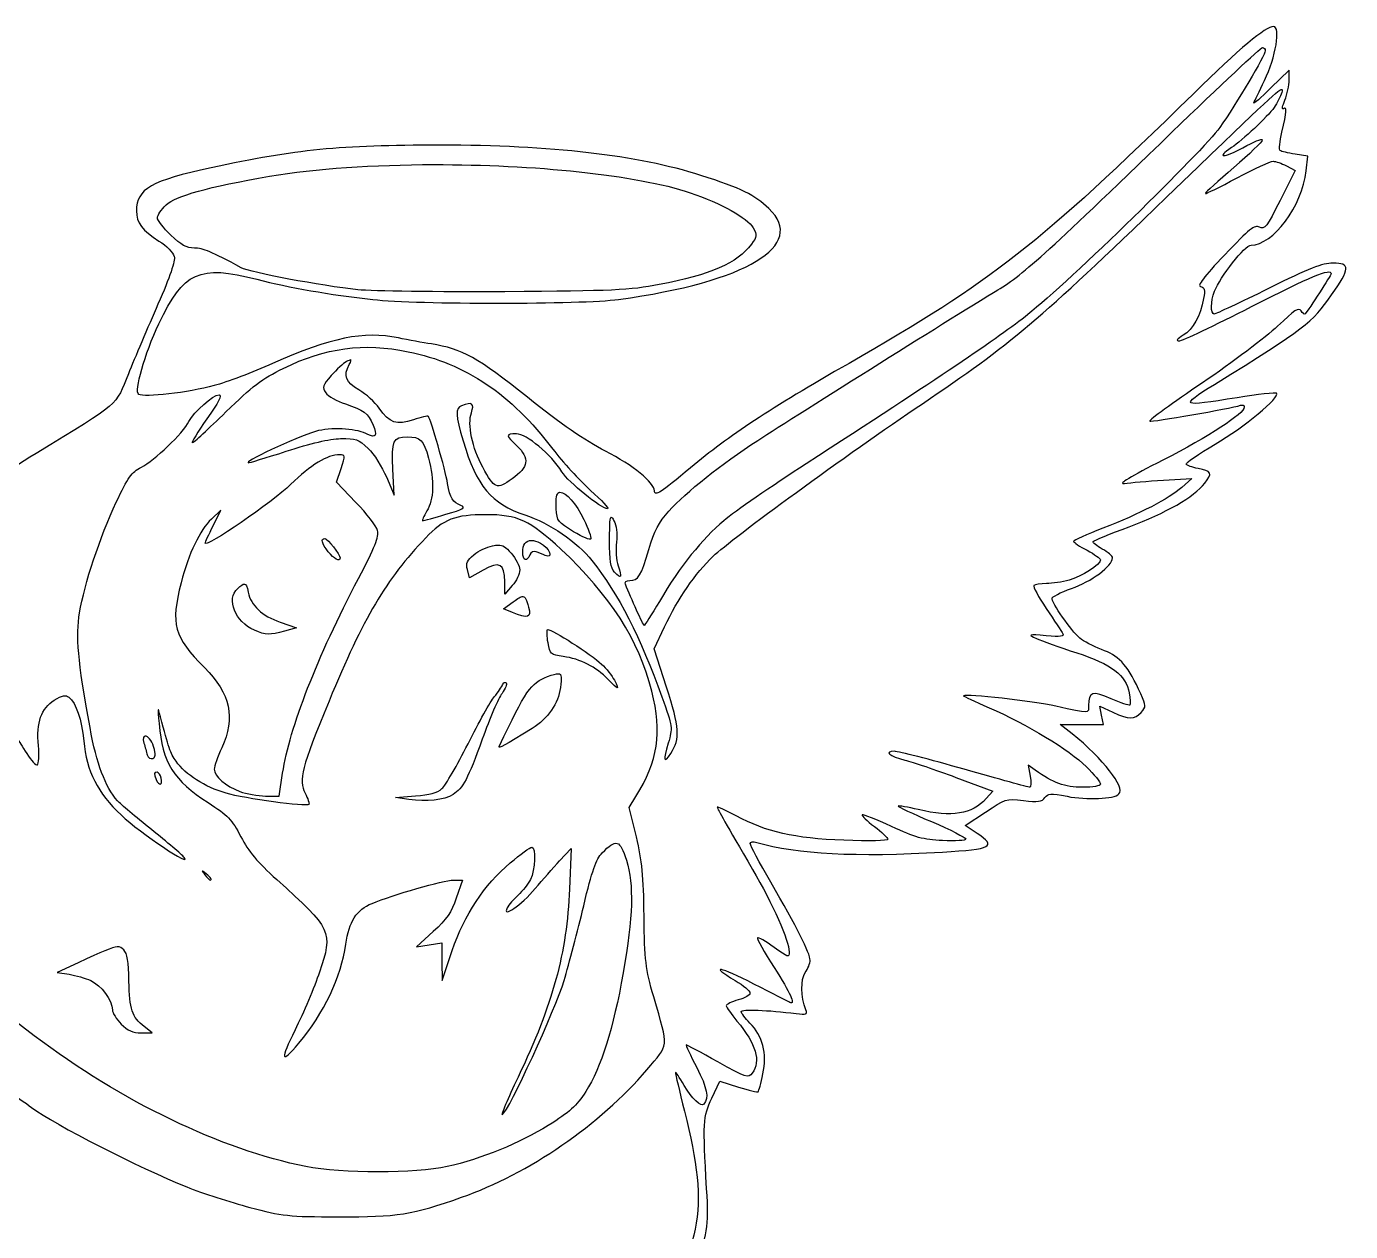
# Model space of a CAD drawing. Extents: x 9 to 204, y 72 to 239.
# Drawn here: x 89.4 to 204, y 131.5 to 235.8 of the extents above; entities that cross this region are included whole.
import ezdxf

# ---------------------------------------------------------------- set-up
doc = ezdxf.new("R2010")
doc.units = 0
doc.layers.add('Layer_1', color=7, linetype='CONTINUOUS')

msp = doc.modelspace()

# ---------------------------------------------------------------- linework, layer by layer
at = {"layer": 'Layer_1', "color": 7}
for points in [[(196.41454, 234.005466), (196.41454, 234.005466)], [(198.729092, 231.201983), (198.729092, 232.044792), (197.142695, 230.497531)], [(198.085273, 230.368547), (198.085273, 230.368547)], [(200.198632, 223.338346), (200.348012, 224.596219), (199.238966, 224.773711)], [(124.66009, 223.865859), (124.66009, 223.865859)], [(198.482148, 223.758925), (199.246132, 223.363701), (197.945265, 220.771338)], [(117.456258, 206.962842), (117.456258, 206.962842)], [(116.524704, 198.748632), (116.524704, 198.748632)], [(117.930303, 194.627747), (116.231458, 196.387227), (116.633845, 197.56793)], [(120.564563, 196.8293), (121.233737, 195.248416), (121.125147, 197.49517)], [(187.840936, 196.553143), (190.303768, 196.706381), (189.416312, 195.921451)], [(135.593447, 195.500872), (135.593447, 195.500872)], [(105.561034, 192.599825), (106.238477, 193.952508), (105.423781, 193.183562)], [(140.029627, 193.346723), (140.029627, 193.346723)], [(115.234861, 191.489678), (115.234861, 191.489678)], [(130.242798, 190.935157), (130.242798, 190.935157)], [(133.125656, 191.33589), (133.125656, 191.33589)], [(128.928701, 188.76392), (127.755715, 188.107973), (127.58098, 188.804709)], [(108.269704, 187.563372), (108.269704, 187.563372)], [(131.463742, 187.42116), (130.823781, 186.693555), (130.815512, 187.763465)], [(131.471458, 185.097785), (130.710229, 185.422451), (131.551384, 186.021623)], [(132.379861, 186.47803), (132.379861, 186.47803)], [(111.364228, 184.2649), (112.790221, 183.782034), (111.752834, 183.489342)], [(134.538971, 183.624938), (134.538971, 183.624938)], [(144.819686, 178.646914), (143.742063, 181.96027), (144.643297, 183.858105)], [(130.84197, 179.042688), (130.84197, 179.042688)], [(135.449578, 179.798403), (135.449578, 179.798403)], [(179.939817, 174.591073), (178.908493, 175.416242), (180.776011, 175.416242), (182.642978, 175.416242), (182.486983, 176.196211), (182.33099, 176.976181), (183.465941, 176.461345)], [(99.693346, 174.403107), (99.693346, 174.403107)], [(100.704825, 171.268346), (100.704825, 171.268346)], [(110.08651, 169.212865), (111.271073, 169.194673), (111.580854, 171.187317)], [(169.875177, 170.82517), (173.079393, 169.633441), (172.48849, 168.991826)], [(176.737809, 171.443632), (176.134779, 171.876888), (176.313372, 170.924938)], [(122.511453, 168.907492), (121.345082, 169.082227), (123.080309, 169.214519)], [(142.20803, 165.665242), (141.592323, 168.227842), (142.172752, 169.16491)], [(171.722299, 165.953529), (170.673889, 166.646957), (172.423447, 167.820494)], [(135.557618, 163.597083), (136.548701, 164.657621), (136.412551, 161.157955)], [(104.623966, 162.713485), (104.623966, 162.713485)], [(126.353423, 161.93572), (127.143868, 161.93572), (126.61856, 160.37964)], [(124.626466, 157.495682), (123.159684, 156.168354), (124.261564, 156.333169), (125.363441, 156.497431), (125.37116, 154.874102), (125.379426, 153.250772), (126.265782, 155.836523)], [(97.256425, 156.155676), (97.256425, 156.155676)], [(93.870309, 154.777089), (92.060669, 153.945303), (93.092544, 153.778284)], [(99.324583, 148.714269), (100.286453, 148.714269), (99.601844, 149.252809)], [(148.738277, 143.056047), (149.426193, 144.526687), (151.043459, 144.023428)]]:
    msp.add_lwpolyline(points, dxfattribs=at)
for points in [[(197.362078, 235.820064), (196.703202, 235.820064), (194.4174, 233.9004), (190.433302, 230.001438)], [(196.593686, 231.154028), (197.566447, 233.146147), (198.006835, 235.820064), (197.362078, 235.820064)], [(188.5724, 226.665481), (192.753144, 230.702427), (196.282121, 234.005466), (196.41454, 234.005466)], [(196.41454, 234.005466), (196.546958, 234.005466), (196.655422, 233.877204), (196.655422, 233.720486)], [(196.655422, 233.720486), (196.655422, 233.345306), (194.151947, 229.125454), (192.707065, 227.065113)], [(188.100008, 221.036471), (196.090972, 228.74538), (197.833717, 230.413448), (198.085273, 230.368547)], [(197.142695, 230.497531), (196.270259, 229.646493), (195.604805, 229.066755), (195.663786, 229.209342)], [(195.663786, 229.209342), (195.722762, 229.351926), (196.141128, 230.227233), (196.593686, 231.154028)], [(198.349306, 229.450772), (198.558113, 229.950517), (198.729092, 230.73847), (198.729092, 231.201983)], [(190.433302, 230.001438), (177.101136, 216.954169), (173.046373, 213.779894), (160.620273, 206.662981)], [(198.079761, 230.116641), (197.971695, 229.76018), (197.675542, 229.173341), (197.42161, 228.812464)], [(198.085273, 230.368547), (198.143326, 230.358184), (198.122083, 230.256239), (198.079761, 230.116641)], [(198.219771, 228.69671), (198.082256, 228.611719), (198.140498, 228.951024), (198.349306, 229.450772)], [(197.42161, 228.812464), (196.850666, 228.001069), (194.683501, 225.958633), (193.732325, 225.335399)], [(198.095195, 226.682569), (198.523789, 228.475914), (198.550118, 228.900876), (198.219771, 228.69671)], [(192.707065, 227.065113), (191.29938, 225.057819), (179.679953, 213.737719), (176.099501, 210.885291)], [(173.273421, 212.878485), (175.657259, 214.302502), (177.328946, 215.808745), (188.5724, 226.665481)], [(196.395797, 226.002369), (196.395797, 225.85364), (195.287513, 224.776669), (193.932968, 223.608992)], [(194.710733, 225.330437), (195.637528, 225.84873), (196.395797, 226.151094), (196.395797, 226.002369)], [(197.934792, 225.071919), (197.827209, 225.13841), (197.899356, 225.863117), (198.095195, 226.682569)], [(125.233907, 225.545965), (116.423813, 225.541085), (112.843369, 225.188807), (105.401731, 223.595214)], [(147.787981, 222.932652), (142.363023, 224.672388), (134.777844, 225.551242), (125.233907, 225.545965)], [(193.732325, 225.335399), (192.326836, 224.414496), (193.066086, 224.410697), (194.710733, 225.330437)], [(199.238966, 224.773711), (198.629211, 224.871214), (198.042372, 225.00543), (197.934792, 225.071919)], [(105.401731, 223.595214), (100.212147, 222.483887), (98.920543, 221.743029), (98.920543, 219.876716)], [(110.456926, 222.853827), (114.43013, 223.534866), (119.4908, 223.859275), (124.66009, 223.865859)], [(124.66009, 223.865859), (133.275575, 223.876835), (142.192053, 223.004294), (146.874066, 221.426181)], [(193.932968, 223.608992), (192.57842, 222.44132), (191.470139, 221.434371), (191.470139, 221.37161)], [(194.206924, 222.706103), (195.711936, 223.502664), (197.117583, 224.154146), (197.330658, 224.154146)], [(197.330658, 224.154146), (197.543736, 224.154146), (198.061902, 223.976239), (198.482148, 223.758925)], [(101.487551, 220.370605), (102.312707, 221.161148), (105.12541, 221.939963), (110.456926, 222.853827)], [(153.685435, 220.055859), (152.439438, 221.250991), (151.303375, 221.805295), (147.787981, 222.932652)], [(191.470139, 221.37161), (191.470139, 221.308847), (192.701912, 221.909545), (194.206924, 222.706103)], [(195.4218, 216.89519), (197.340976, 216.89519), (199.833769, 220.257634), (200.198632, 223.338346)], [(146.874066, 221.426181), (149.530768, 220.530715), (151.843644, 219.243175), (152.313459, 218.397803)], [(100.735144, 219.265417), (100.735144, 219.477058), (101.073864, 219.974266), (101.487551, 220.370605)], [(166.971926, 203.169931), (174.587098, 208.295072), (177.06257, 210.388622), (188.100008, 221.036471)], [(197.945265, 220.771338), (196.785941, 218.461106), (196.590849, 218.207752), (196.154367, 218.44135)], [(98.920543, 219.876716), (98.920543, 218.837362), (99.431907, 218.147402), (100.86964, 217.245764)], [(101.906476, 217.758395), (101.262347, 218.375581), (100.735144, 219.053775), (100.735144, 219.265417)], [(140.658562, 212.19553), (151.780099, 213.715155), (157.007526, 216.869375), (153.685435, 220.055859)], [(152.313459, 218.397803), (152.672144, 217.752401), (152.660116, 217.639639), (152.165733, 216.972361)], [(196.154367, 218.44135), (195.734596, 218.666005), (195.30406, 218.324155), (193.140872, 216.049627)], [(100.86964, 217.245764), (101.517729, 216.839333), (102.114779, 216.243999), (102.196965, 215.923398)], [(103.936049, 216.636119), (103.27638, 216.636119), (102.806003, 216.896497), (101.906476, 217.758395)], [(152.165733, 216.972361), (150.957054, 215.340987), (148.616659, 214.315784), (144.181932, 213.475453)], [(192.256723, 212.900535), (192.729248, 214.143371), (194.9097, 216.89519), (195.4218, 216.89519)], [(102.196965, 215.923398), (102.296705, 215.534315), (101.826955, 214.155069), (100.784203, 211.775504)], [(107.997405, 214.937827), (105.408868, 216.337387), (104.694011, 216.636119), (103.936049, 216.636119)], [(193.140872, 216.049627), (191.31387, 214.128588), (190.736525, 213.37186), (191.051214, 213.310088)], [(100.864678, 210.091541), (102.980484, 214.596764), (104.373511, 215.228922), (109.351741, 213.94123)], [(118.104488, 213.031723), (114.890429, 213.371711), (108.753309, 214.529129), (107.997405, 214.937827)], [(195.471963, 211.580923), (200.611847, 214.207461), (202.358295, 214.927359), (202.358295, 214.41858)], [(202.513737, 215.340214), (201.603283, 215.340214), (200.475094, 214.894847), (196.929375, 213.136453)], [(202.358295, 214.41858), (202.358295, 214.297106), (200.424686, 211.320017), (200.095556, 210.9349)], [(202.387508, 212.579727), (204.014623, 214.896656), (204.034799, 215.340214), (202.513737, 215.340214)], [(109.351741, 213.94123), (112.170921, 213.212007), (115.609714, 212.611207), (119.400947, 212.185607)], [(144.181932, 213.475453), (141.604704, 212.987098), (140.21794, 212.923844), (130.807243, 212.864704)], [(191.051214, 213.310088), (191.402098, 213.241211), (191.453807, 213.041305), (191.318004, 212.273251)], [(130.807243, 212.864704), (125.032598, 212.828413), (119.316452, 212.903521), (118.104488, 213.031723)], [(119.400947, 212.185607), (123.181169, 211.761258), (137.529214, 211.767941), (140.658562, 212.19553)], [(152.713642, 199.998789), (156.183533, 202.251026), (170.571758, 211.264609), (173.273421, 212.878485)], [(191.318004, 212.273251), (191.051716, 210.767189), (190.411303, 209.615409), (189.54695, 209.088328)], [(192.237431, 210.932695), (191.909471, 210.932695), (191.919987, 212.014851), (192.256723, 212.900535)], [(196.929375, 213.136453), (194.485514, 211.924489), (192.374181, 210.932695), (192.237431, 210.932695)], [(192.260581, 204.840664), (200.180936, 209.762532), (200.673205, 210.138646), (202.387508, 212.579727)], [(100.784203, 211.775504), (99.924983, 209.814762), (98.774575, 207.104345), (98.227665, 205.751824)], [(189.193068, 208.600504), (189.437693, 208.599971), (192.2632, 209.941209), (195.471963, 211.580923)], [(199.76207, 211.208853), (199.579631, 211.534859), (199.196009, 211.286114), (197.71651, 209.883732)], [(200.095556, 210.9349), (200.035643, 210.864796), (199.885577, 210.988163), (199.76207, 211.208853)], [(99.122286, 203.968642), (98.710592, 204.223082), (99.636145, 207.475609), (100.864678, 210.091541)], [(176.099501, 210.885291), (173.569692, 208.869877), (168.411511, 205.398035), (156.89957, 197.9626)], [(197.71651, 209.883732), (196.71494, 208.934367), (193.786743, 206.726193), (191.209414, 204.976263)], [(121.604154, 208.859023), (118.575263, 209.473022), (115.778864, 208.904886), (110.715998, 206.646445)], [(124.456142, 208.338675), (123.743223, 208.451533), (122.459657, 208.6856), (121.604154, 208.859023)], [(189.54695, 209.088328), (189.016677, 208.764969), (188.897695, 208.601069), (189.193068, 208.600504)], [(111.624951, 206.22697), (115.271254, 208.024517), (118.592321, 208.466971), (122.455782, 207.668951)], [(122.455782, 207.668951), (127.459568, 206.635391), (131.298431, 204.048706), (134.974982, 199.234254)], [(132.776736, 203.726106), (128.493966, 207.155936), (127.121878, 207.916688), (124.456142, 208.338675)], [(110.715998, 206.646445), (109.004992, 205.883198), (106.730182, 205.023304), (105.660802, 204.735381)], [(117.122773, 206.814565), (116.84637, 206.666636), (116.247472, 206.121041), (115.79214, 205.602443)], [(118.191029, 204.361106), (117.023055, 205.045585), (116.819195, 205.576702), (117.346566, 206.562109)], [(117.456258, 206.962842), (117.399438, 206.956924), (117.291118, 206.904659), (117.122773, 206.814565)], [(117.346566, 206.562109), (117.502257, 206.853015), (117.550957, 206.972706), (117.456258, 206.962842)], [(160.620273, 206.662981), (153.75833, 202.732878), (150.235183, 200.411824), (146.906036, 197.628012)], [(98.227665, 205.751824), (97.088108, 202.933668), (97.568729, 203.348069), (90.235594, 198.86053)], [(106.676692, 202.463272), (108.920418, 204.651295), (109.82594, 205.340095), (111.624951, 206.22697)], [(115.79214, 205.602443), (115.045899, 204.752523), (114.999479, 204.606995), (115.320851, 204.122981)], [(105.660802, 204.735381), (103.423579, 204.133022), (99.584885, 203.682737), (99.122286, 203.968642)], [(115.320851, 204.122981), (115.516945, 203.827647), (116.277342, 203.390315), (117.010877, 203.151188)], [(119.936175, 202.795103), (119.594142, 203.294266), (118.808825, 203.999054), (118.191029, 204.361106)], [(191.209414, 204.976263), (188.632087, 203.226327), (186.581189, 201.736439), (186.651965, 201.665664)], [(194.216294, 203.688074), (189.28367, 202.886348), (189.197257, 202.937055), (192.260581, 204.840664)], [(192.321767, 199.670265), (194.793551, 201.115759), (197.968015, 203.743592), (197.639342, 204.072271)], [(197.639342, 204.072271), (197.558093, 204.153523), (196.017814, 203.980885), (194.216294, 203.688074)], [(103.469722, 201.624324), (103.913934, 202.483338), (105.553248, 203.933364), (106.080278, 203.933364)], [(106.080278, 203.933364), (106.35503, 203.933364), (106.023227, 203.278634), (105.02856, 201.859141)], [(117.010877, 203.151188), (118.610654, 202.629664), (118.984943, 202.344202), (119.407562, 201.323909)], [(127.069452, 202.997953), (126.523262, 202.788358), (126.552209, 202.146003), (127.207258, 199.943117)], [(127.919426, 202.38445), (128.20243, 203.19627), (127.988433, 203.350601), (127.069452, 202.997953)], [(139.536289, 199.063927), (137.706803, 200.003668), (135.673948, 201.405889), (132.776736, 203.726106)], [(148.865607, 189.974388), (150.434497, 191.482197), (160.438448, 198.772784), (166.971926, 203.169931)], [(186.651965, 201.665664), (186.764239, 201.553393), (193.651243, 202.751457), (194.516705, 203.033781)], [(194.516705, 203.033781), (194.694934, 203.091922), (194.84027, 203.025464), (194.84027, 202.886605)], [(105.02856, 201.859141), (104.229273, 200.718469), (103.654837, 199.785468), (103.752495, 199.785468)], [(103.752495, 199.785468), (103.850149, 199.785468), (105.166208, 200.990283), (106.676692, 202.463272)], [(122.901716, 201.770396), (121.455242, 201.277532), (120.827611, 201.494135), (119.936175, 202.795103)], [(124.204786, 202.06695), (124.144408, 202.127325), (123.5581, 201.994046), (122.901716, 201.770396)], [(125.867253, 196.275882), (125.682014, 197.383737), (124.390946, 201.880787), (124.204786, 202.06695)], [(128.912716, 197.666047), (127.99511, 199.351997), (127.568641, 201.378181), (127.919426, 202.38445)], [(194.84027, 202.886605), (194.84027, 202.309683), (191.758892, 200.298246), (187.794635, 198.287266)], [(99.347734, 197.664943), (100.481909, 198.243564), (102.944834, 200.609303), (103.469722, 201.624324)], [(114.691363, 200.841047), (113.506956, 200.590346), (108.392939, 198.263246), (108.591062, 198.065126)], [(118.969344, 200.516381), (118.091252, 200.986278), (116.093644, 201.13786), (114.691363, 200.841047)], [(119.407562, 201.323909), (119.781828, 200.420355), (119.639529, 200.157739), (118.969344, 200.516381)], [(111.891188, 199.055108), (113.992192, 199.743651), (115.639223, 200.124866), (116.598567, 200.144311)], [(116.598567, 200.144311), (117.944587, 200.171573), (118.154566, 200.096804), (118.985329, 199.292132)], [(121.125147, 197.49517), (121.004751, 199.984136), (121.147507, 200.305906), (122.369241, 200.299753)], [(122.369241, 200.299753), (123.522636, 200.293962), (123.790721, 200.026359), (124.20589, 198.466409)], [(127.207258, 199.943117), (128.37083, 196.030095), (129.637756, 194.513619), (132.552942, 193.543508)], [(131.81652, 200.563233), (130.87499, 200.563233), (130.878718, 200.428144), (131.844632, 199.525846)], [(131.844632, 199.525846), (132.997671, 198.448745), (132.886498, 197.658878), (131.442796, 196.665592)], [(135.758259, 197.281849), (134.837178, 198.772189), (132.685787, 200.563233), (131.81652, 200.563233)], [(145.019228, 193.860455), (146.5164, 195.525727), (149.547605, 197.943779), (152.713642, 199.998789)], [(189.809879, 197.93063), (189.742214, 198.040116), (190.872669, 198.822831), (192.321767, 199.670265)], [(90.235594, 198.86053), (87.322008, 197.077549), (85.503639, 195.757392), (84.124823, 194.424349)], [(108.591062, 198.065126), (108.628942, 198.027243), (110.113741, 198.472598), (111.891188, 199.055108)], [(116.524704, 198.748632), (115.446183, 198.748632), (114.018503, 197.882108), (112.271528, 196.168395)], [(116.633845, 197.56793), (117.021599, 198.70592), (117.017379, 198.748632), (116.524704, 198.748632)], [(118.985329, 199.292132), (119.486251, 198.806942), (120.196729, 197.698658), (120.564563, 196.8293)], [(124.20589, 198.466409), (124.731405, 196.491825), (124.683918, 194.894788), (124.06974, 193.887464)], [(134.974982, 199.234254), (135.805249, 198.147013), (137.276648, 196.542831), (138.244241, 195.669545)], [(143.769622, 195.628202), (143.769622, 196.336461), (141.913548, 197.84282), (139.536289, 199.063927)], [(97.1776, 194.648143), (98.188961, 196.812387), (98.485703, 197.225159), (99.347734, 197.664943)], [(131.442796, 196.665592), (130.078477, 195.726912), (129.93788, 195.782487), (128.912716, 197.666047)], [(139.711577, 194.082045), (139.146698, 194.082045), (136.323685, 196.366967), (135.758259, 197.281849)], [(146.906036, 197.628012), (144.290133, 195.440609), (143.769622, 195.108679), (143.769622, 195.628202)], [(156.89957, 197.9626), (153.926249, 196.042166), (150.726448, 193.829419), (149.788894, 193.045208)], [(187.794635, 198.287266), (184.946028, 196.842229), (183.859932, 196.182969), (184.470808, 196.270368)], [(190.834035, 197.562418), (190.338419, 197.655396), (189.877548, 197.821142), (189.809879, 197.93063)], [(191.419426, 196.27974), (192.098368, 197.142877), (192.007287, 197.342315), (190.834035, 197.562418)], [(112.271528, 196.168395), (110.732234, 194.658413), (104.883037, 190.652105), (104.883037, 191.107688)], [(127.009923, 194.355448), (126.29824, 194.621877), (126.083331, 194.983618), (125.867253, 196.275882)], [(184.470808, 196.270368), (184.96985, 196.341761), (186.486391, 196.469058), (187.840936, 196.553143)], [(184.856659, 192.514388), (188.038819, 193.693625), (190.492552, 195.101412), (191.419426, 196.27974)], [(135.262716, 194.06661), (135.217927, 194.684033), (135.285347, 195.293645), (135.412647, 195.420947)], [(135.412647, 195.420947), (135.462436, 195.470736), (135.523424, 195.49661), (135.593447, 195.500872)], [(135.593447, 195.500872), (136.083607, 195.530711), (137.016786, 194.498342), (137.654439, 193.151592)], [(138.244241, 195.669545), (139.211829, 194.796259), (139.872141, 194.082045), (139.711577, 194.082045)], [(189.416312, 195.921451), (188.293691, 194.928235), (185.828232, 193.652028), (182.591162, 192.388711)], [(94.0026, 185.077942), (94.421122, 187.590812), (95.746649, 191.585987), (97.1776, 194.648143)], [(119.800576, 192.185864), (119.706427, 192.560988), (118.864736, 193.659843), (117.930303, 194.627747)], [(124.06974, 193.887464), (123.787202, 193.424066), (123.629146, 193.045208), (123.718616, 193.045208)], [(125.723938, 193.595872), (127.238009, 194.048726), (127.467411, 194.184184), (127.009923, 194.355448)], [(136.76974, 192.089401), (135.429484, 192.892825), (135.339266, 193.011401), (135.262716, 194.06661)], [(143.296129, 190.564187), (143.76179, 192.147155), (144.154452, 192.898583), (145.019228, 193.860455)], [(105.423781, 193.183562), (104.399529, 192.217445), (103.445524, 190.218654), (102.795036, 187.67527)], [(104.883037, 191.107688), (104.883037, 191.184672), (105.188281, 191.856), (105.561034, 192.599825)], [(123.718616, 193.045208), (123.808084, 193.045208), (124.710478, 193.292748), (125.723938, 193.595872)], [(129.171237, 193.563351), (126.533173, 193.563351), (125.481484, 193.15976), (123.972726, 191.567953)], [(135.682742, 190.559228), (132.981737, 193.079603), (131.933558, 193.563351), (129.171237, 193.563351)], [(132.552942, 193.543508), (134.706013, 192.827011), (137.089394, 191.207871), (138.363302, 189.596255)], [(137.654439, 193.151592), (138.035899, 192.345938), (138.313654, 191.585363), (138.2718, 191.461016)], [(139.89017, 191.380537), (139.895936, 192.833003), (139.912993, 193.354716), (140.029627, 193.346723)], [(140.029627, 193.346723), (140.082643, 193.343091), (140.155814, 193.230219), (140.258382, 193.045208)], [(140.258382, 193.045208), (140.492977, 192.622036), (140.56813, 191.977714), (140.475008, 191.188714)], [(149.788894, 193.045208), (147.873257, 191.442883), (146.032288, 189.141999), (144.196813, 186.05635)], [(115.530864, 190.358035), (114.952709, 191.093038), (114.848773, 191.489678), (115.234861, 191.489678)], [(115.234861, 191.489678), (115.472837, 191.489678), (116.548958, 190.130143), (116.548958, 189.829419)], [(123.972726, 191.567953), (120.508759, 187.913313), (118.589899, 184.673408), (115.60252, 177.433688)], [(118.148035, 188.036867), (119.58451, 190.767441), (119.935405, 191.648668), (119.800576, 192.185864)], [(138.2718, 191.461016), (138.229944, 191.336672), (137.553951, 191.619297), (136.76974, 192.089401)], [(182.591162, 192.388711), (181.20097, 191.84617), (180.06384, 191.33412), (180.06384, 191.251003)], [(181.752765, 191.236672), (181.808851, 191.32742), (183.205704, 191.902581), (184.856659, 192.514388)], [(116.548958, 189.829419), (116.548958, 189.457811), (116.024979, 189.729868), (115.530864, 190.358035)], [(128.134401, 190.09731), (128.535103, 190.425235), (129.262567, 190.772586), (129.751116, 190.869563)], [(129.751116, 190.869563), (129.945824, 190.908213), (130.104532, 190.932064), (130.242798, 190.935157)], [(130.242798, 190.935157), (130.657597, 190.944431), (130.890323, 190.765584), (131.371687, 190.226844)], [(132.362773, 190.291338), (132.362773, 190.971787), (132.643815, 191.334247), (133.125656, 191.33589)], [(132.985645, 190.090694), (132.746276, 189.466907), (132.362773, 189.590416), (132.362773, 190.291338)], [(133.531901, 190.349766), (133.306137, 190.441152), (133.078793, 190.333439), (132.985645, 190.090694)], [(133.125656, 191.33589), (133.344674, 191.336635), (133.605022, 191.262755), (133.899563, 191.110442)], [(134.306908, 190.036124), (134.093032, 190.122673), (133.744572, 190.263683), (133.531901, 190.349766)], [(133.899563, 191.110442), (134.7001, 190.696468), (135.067111, 189.728502), (134.306908, 190.036124)], [(143.538112, 178.283112), (142.41887, 182.716242), (139.945878, 186.581196), (135.682742, 190.559228)], [(140.311299, 188.591939), (139.976132, 188.962294), (139.883001, 189.579844), (139.89017, 191.380537)], [(140.475008, 191.188714), (140.396561, 190.524106), (140.465006, 189.600624), (140.626592, 189.137091)], [(141.635869, 187.859925), (142.372963, 187.859925), (142.617927, 188.258711), (143.296129, 190.564187)], [(180.06384, 191.251003), (180.06384, 191.167886), (180.588587, 190.821337), (181.230214, 190.480954)], [(181.230214, 190.480954), (181.87184, 190.140572), (182.396584, 189.76744), (182.396584, 189.651926)], [(182.542104, 190.591749), (182.051782, 190.855805), (181.696679, 191.145926), (181.752765, 191.236672)], [(183.433971, 189.814534), (183.433971, 189.977986), (183.032428, 190.327693), (182.542104, 190.591749)], [(127.58098, 188.804709), (127.439141, 189.369848), (127.543154, 189.613448), (128.134401, 190.09731)], [(130.815512, 187.763465), (130.803548, 189.326174), (130.357987, 189.562761), (128.928701, 188.76392)], [(131.371687, 190.226844), (131.774286, 189.776257), (132.103701, 189.123959), (132.103701, 188.777701)], [(138.363302, 189.596255), (140.634517, 186.722954), (142.578836, 182.928301), (144.406276, 177.803555)], [(144.643297, 183.858105), (145.808807, 186.312332), (147.293914, 188.463884), (148.865607, 189.974388)], [(182.396584, 189.651926), (182.396584, 189.260665), (180.717388, 188.171758), (179.674684, 187.886937)], [(179.878081, 187.17642), (181.572682, 187.754323), (183.433971, 189.135005), (183.433971, 189.814534)], [(111.580854, 171.187317), (112.199491, 175.16656), (114.550506, 181.198369), (118.148035, 188.036867)], [(132.103701, 188.777701), (132.103701, 188.431439), (131.815696, 187.821216), (131.463742, 187.42116)], [(140.626592, 189.137091), (140.981328, 188.119502), (140.886598, 187.956242), (140.311299, 188.591939)], [(102.795036, 187.67527), (101.869257, 184.055513), (102.159057, 182.998312), (104.805316, 180.341901)], [(109.138421, 183.562101), (107.46177, 184.292114), (106.675228, 186.25331), (107.690378, 187.172009)], [(107.690378, 187.172009), (107.971153, 187.426107), (108.146582, 187.562666), (108.269704, 187.563372)], [(108.269704, 187.563372), (108.428005, 187.564281), (108.499975, 187.340275), (108.597677, 186.851754)], [(108.597677, 186.851754), (108.827844, 185.700939), (109.795615, 184.795966), (111.364228, 184.2649)], [(141.252222, 187.536363), (141.174081, 187.730552), (141.327567, 187.859925), (141.635869, 187.859925)], [(142.878308, 183.971654), (142.813775, 183.971654), (141.734275, 186.338406), (141.252222, 187.536363)], [(176.619848, 187.441003), (176.531772, 187.352927), (177.016751, 186.448772), (177.697474, 185.431824)], [(177.709048, 187.602508), (177.198122, 187.601712), (176.707921, 187.529076), (176.619848, 187.441003)], [(179.674684, 187.886937), (179.104349, 187.731145), (178.219975, 187.603354), (177.709048, 187.602508)], [(178.193017, 186.285103), (178.152606, 186.445419), (178.910612, 186.846488), (179.878081, 187.17642)], [(131.551384, 186.021623), (131.96776, 186.318109), (132.211157, 186.481566), (132.379861, 186.47803)], [(132.379861, 186.47803), (132.596766, 186.47348), (132.69019, 186.192333), (132.870993, 185.561908)], [(144.196813, 186.05635), (143.514722, 184.909679), (142.921262, 183.971654), (142.878308, 183.971654)], [(180.750103, 182.758428), (180.07864, 183.220319), (178.372383, 185.573581), (178.193017, 186.285103)], [(94.906592, 175.13402), (93.83375, 181.042492), (93.656153, 182.997809), (94.0026, 185.077942)], [(132.870993, 185.561908), (133.137882, 184.631317), (132.814873, 184.524592), (131.471458, 185.097785)], [(177.697474, 185.431824), (178.378194, 184.414875), (179.019962, 183.437969), (179.12402, 183.261137)], [(111.752834, 183.489342), (110.450209, 183.12155), (110.129884, 183.130417), (109.138421, 183.562101)], [(134.557714, 182.466286), (134.462788, 183.028145), (134.442666, 183.545721), (134.513063, 183.616119)], [(134.513063, 183.616119), (134.518329, 183.621385), (134.52725, 183.62432), (134.538971, 183.624938)], [(134.538971, 183.624938), (134.902318, 183.644101), (138.278636, 181.485649), (139.19123, 180.637353)], [(135.88063, 181.287235), (134.780364, 181.438046), (134.722814, 181.489061), (134.557714, 182.466286)], [(177.679285, 183.079786), (176.112842, 183.214367), (176.078346, 183.205034), (176.840885, 182.850481)], [(176.840885, 182.850481), (177.278369, 182.647069), (178.847059, 182.087016), (180.327323, 181.605839)], [(179.12402, 183.261137), (179.269698, 183.013583), (178.937398, 182.971693), (177.679285, 183.079786)], [(182.746605, 181.783328), (182.055318, 182.039857), (181.156867, 182.478622), (180.750103, 182.758428)], [(139.734727, 179.328768), (138.750675, 180.364583), (137.32484, 181.089284), (135.88063, 181.287235)], [(180.327323, 181.605839), (183.371645, 180.616249), (184.585714, 179.68927), (184.878156, 178.130424)], [(185.879161, 178.047742), (184.824508, 180.386545), (184.063053, 181.294813), (182.746605, 181.783328)], [(104.805316, 180.341901), (107.073409, 178.065107), (107.520703, 175.990432), (106.306276, 173.381705)], [(139.19123, 180.637353), (139.596066, 180.261041), (140.094914, 179.632679), (140.299722, 179.240574)], [(129.908213, 177.804658), (130.23281, 178.191494), (130.552215, 178.65855), (130.617626, 178.842045)], [(130.328789, 173.493603), (132.613304, 178.343336), (133.06556, 178.996513), (134.518575, 179.547047)], [(130.924102, 179.001345), (131.027472, 178.905618), (130.870218, 178.497361), (130.574079, 178.094046)], [(130.617626, 178.842045), (130.666685, 178.979679), (130.75646, 179.054279), (130.84197, 179.042688)], [(130.84197, 179.042688), (130.870475, 179.038824), (130.898259, 179.025278), (130.924102, 179.001345)], [(134.518575, 179.547047), (134.970523, 179.718286), (135.266015, 179.814309), (135.449578, 179.798403)], [(135.449578, 179.798403), (135.755515, 179.771891), (135.750311, 179.434195), (135.638094, 178.615494)], [(140.299722, 179.240574), (140.777273, 178.326303), (140.671779, 178.34243), (139.734727, 179.328768)], [(91.814825, 177.505347), (92.507108, 177.933202), (92.795372, 177.992104), (93.071047, 177.763315)], [(93.071047, 177.763315), (93.710063, 177.232977), (94.187227, 175.843343), (94.365851, 173.992451)], [(127.629488, 173.731175), (128.558338, 175.584766), (129.583612, 177.417819), (129.908213, 177.804658)], [(130.574079, 178.094046), (130.277938, 177.690731), (129.510623, 175.913586), (128.869172, 174.144589)], [(135.638094, 178.615494), (135.445322, 177.209045), (134.547099, 175.910453), (133.184635, 175.067323)], [(142.172752, 169.16491), (144.086052, 172.253776), (144.44868, 174.676515), (143.538112, 178.283112)], [(144.406276, 177.803555), (145.351692, 175.152291), (145.355254, 175.127577), (144.964658, 173.795118)], [(145.186798, 172.903801), (146.020872, 174.176762), (145.958489, 175.146523), (144.819686, 178.646914)], [(170.536636, 177.891749), (170.501081, 177.86139), (171.492878, 177.395453), (172.740396, 176.856566)], [(178.534218, 176.980039), (176.519115, 177.41984), (170.753727, 178.077101), (170.536636, 177.891749)], [(183.303333, 177.631577), (181.687789, 178.346045), (181.371847, 178.249011), (181.363606, 177.036813)], [(184.878156, 178.130424), (184.973417, 177.622627), (184.997011, 177.152363), (184.930519, 177.085872)], [(185.89625, 176.453076), (186.34852, 176.952835), (186.347718, 177.00867), (185.879161, 178.047742)], [(90.437891, 173.564159), (90.254384, 175.587896), (90.678776, 176.803229), (91.814825, 177.505347)], [(101.010751, 176.06447), (100.773428, 176.999004), (100.761046, 176.940592), (100.884522, 175.475221)], [(115.60252, 177.433688), (113.182434, 171.568772), (112.939836, 170.63445), (113.527197, 169.457052)], [(172.740396, 176.856566), (176.006495, 175.445723), (179.711023, 173.201501), (181.151389, 171.761132)], [(181.363606, 177.036813), (181.358797, 176.330544), (181.497148, 176.333369), (178.534218, 176.980039)], [(184.930519, 177.085872), (184.864034, 177.01938), (184.131718, 177.265224), (183.303333, 177.631577)], [(100.884522, 175.475221), (101.166351, 172.130512), (102.159, 170.529102), (105.120612, 168.640152)], [(102.354064, 172.217539), (101.864355, 172.906276), (101.675435, 173.447048), (101.010751, 176.06447)], [(183.465941, 176.461345), (184.900525, 175.810425), (185.313407, 175.809042), (185.89625, 176.453076)], [(97.293907, 168.799452), (96.207199, 170.03937), (95.48265, 171.96149), (94.906592, 175.13402)], [(99.693346, 174.403107), (99.532702, 174.414243), (99.447268, 174.228521), (99.571528, 173.796219)], [(100.403313, 173.488642), (100.231341, 174.048974), (99.899891, 174.38879), (99.693346, 174.403107)], [(133.184635, 175.067323), (130.766267, 173.57076), (130.224524, 173.272259), (130.328789, 173.493603)], [(183.989596, 169.3876), (184.556188, 169.954193), (182.613613, 172.450296), (179.939817, 174.591073)], [(88.669591, 174.074583), (88.708447, 174.028423), (89.051725, 173.49079), (89.432474, 172.879547)], [(90.350247, 171.907204), (90.474196, 171.983811), (90.513575, 172.729501), (90.437891, 173.564159)], [(94.365851, 173.992451), (94.623323, 171.324517), (95.536868, 169.514265), (97.616919, 167.552052)], [(99.571528, 173.796219), (99.663741, 173.475406), (99.794187, 173.014859), (99.861466, 172.772613)], [(100.33, 172.465036), (100.601365, 172.569165), (100.617584, 172.790481), (100.403313, 173.488642)], [(106.306276, 173.381705), (105.951206, 172.618983), (105.660802, 171.793415), (105.660802, 171.547261)], [(125.377773, 169.853927), (125.687178, 170.13285), (126.700641, 171.877588), (127.629488, 173.731175)], [(128.869172, 174.144589), (127.602748, 170.652041), (127.215945, 169.919282), (126.331926, 169.340746)], [(144.964658, 173.795118), (144.514127, 172.258227), (144.583051, 171.982366), (145.186798, 172.903801)], [(89.432474, 172.879547), (89.813229, 172.268307), (90.226298, 171.830601), (90.350247, 171.907204)], [(99.861466, 172.772613), (99.928742, 172.530365), (100.139551, 172.391952), (100.33, 172.465036)], [(106.682204, 169.453745), (104.834171, 170.000567), (103.178497, 171.058017), (102.354064, 172.217539)], [(164.558706, 173.081294), (163.617506, 173.084235), (164.120616, 172.659095), (165.456085, 172.322822)], [(170.59341, 171.525764), (167.60354, 172.380237), (164.887933, 173.080165), (164.558706, 173.081294)], [(165.456085, 172.322822), (166.124385, 172.154541), (168.112925, 171.480622), (169.875177, 170.82517)], [(100.704825, 171.268346), (100.433796, 171.268346), (100.424333, 171.185822), (100.633169, 170.641615)], [(101.06973, 170.750203), (100.995155, 171.035369), (100.830778, 171.268346), (100.704825, 171.268346)], [(105.660802, 171.547261), (105.660802, 170.925409), (106.65668, 170.052948), (107.876137, 169.606433)], [(176.260455, 169.972438), (176.13326, 169.972438), (173.583281, 170.671288), (170.59341, 171.525764)], [(176.313372, 170.924938), (176.411639, 170.401128), (176.387656, 169.972438), (176.260455, 169.972438)], [(180.831132, 169.972438), (179.290548, 169.972438), (178.283438, 170.334052), (176.737809, 171.443632)], [(181.151389, 171.761132), (181.836469, 171.076048), (182.396584, 170.393562), (182.396584, 170.244187)], [(100.633169, 170.641615), (100.861585, 170.046372), (101.229829, 170.137981), (101.06973, 170.750203)], [(123.080309, 169.214519), (124.300384, 169.307596), (124.982227, 169.497348), (125.377773, 169.853927)], [(182.396584, 170.244187), (182.396584, 170.084876), (181.74961, 169.972438), (180.831132, 169.972438)], [(100.216451, 166.315676), (98.861903, 167.39302), (97.546897, 168.510795), (97.293907, 168.799452)], [(105.120612, 168.640152), (106.86516, 167.52746), (107.185903, 167.194045), (107.965985, 165.68178)], [(113.85517, 168.488017), (113.628311, 168.261158), (108.278357, 168.981452), (106.682204, 169.453745)], [(107.876137, 169.606433), (108.440138, 169.399919), (109.434799, 169.222912), (110.08651, 169.212865)], [(113.527197, 169.457052), (113.764692, 168.98098), (113.912119, 168.544967), (113.85517, 168.488017)], [(126.331926, 169.340746), (125.598944, 168.861047), (124.016601, 168.681853), (122.511453, 168.907492)], [(172.48849, 168.991826), (171.22898, 167.624448), (169.532167, 167.348931), (166.610329, 168.037675)], [(172.423447, 167.820494), (174.143154, 168.974159), (174.198602, 168.991081), (175.716957, 168.819298)], [(175.716957, 168.819298), (176.988707, 168.675415), (177.316491, 168.720136), (177.574002, 169.072305)], [(177.574002, 169.072305), (177.851246, 169.451459), (178.068921, 169.464554), (179.491129, 169.184753)], [(179.491129, 169.184753), (181.209961, 168.846594), (183.554251, 168.952256), (183.989596, 169.3876)], [(97.616919, 167.552052), (99.250619, 166.010899), (103.873241, 162.905125), (103.057966, 163.896394)], [(150.833997, 167.497482), (149.942849, 167.970148), (149.213423, 168.303963), (149.213423, 168.238868)], [(149.213423, 168.238868), (149.213423, 168.101076), (149.956915, 166.791619), (152.268812, 162.857353)], [(160.166623, 165.380815), (155.845911, 165.550456), (153.503497, 166.081579), (150.833997, 167.497482)], [(161.762942, 167.571895), (161.696781, 167.505734), (162.167353, 167.056233), (162.808598, 166.573094)], [(164.297981, 166.57089), (162.969928, 167.187791), (161.829104, 167.638057), (161.762942, 167.571895)], [(164.870144, 168.345802), (164.82472, 168.300376), (166.124605, 167.6914), (167.759064, 166.992569)], [(166.610329, 168.037675), (165.698568, 168.252593), (164.915571, 168.391226), (164.870144, 168.345802)], [(103.057966, 163.896394), (102.849686, 164.149638), (101.570996, 165.238335), (100.216451, 166.315676)], [(162.808598, 166.573094), (163.449838, 166.089955), (163.978285, 165.590597), (163.982688, 165.462948)], [(168.721484, 165.349949), (167.015527, 165.433983), (166.348258, 165.618503), (164.297981, 166.57089)], [(167.759064, 166.992569), (169.39352, 166.293736), (170.730664, 165.616146), (170.730664, 165.486649)], [(107.965985, 165.68178), (108.630991, 164.392611), (109.386776, 163.491637), (111.068225, 161.984228)], [(139.249658, 164.286654), (140.454902, 165.544657), (140.794336, 165.441406), (141.339313, 163.652757)], [(142.87445, 158.82466), (142.833505, 162.313432), (142.71036, 163.574895), (142.20803, 165.665242)], [(152.065411, 165.089223), (152.065411, 165.253652), (152.302303, 165.298079), (152.648598, 165.197814)], [(153.844735, 161.753819), (152.866175, 163.436064), (152.065411, 164.936899), (152.065411, 165.089223)], [(152.648598, 165.197814), (156.152918, 164.183188), (161.149498, 163.922322), (168.703845, 164.359964)], [(163.982688, 165.462948), (163.98728, 165.329902), (162.358615, 165.294752), (160.166623, 165.380815)], [(168.703845, 164.359964), (173.001655, 164.608946), (173.420227, 164.829892), (171.722299, 165.953529)], [(170.730664, 165.486649), (170.730664, 165.357137), (169.826508, 165.295516), (168.721484, 165.349949)], [(131.2857, 163.426206), (132.166402, 164.17477), (133.002271, 164.787158), (133.143295, 164.787158)], [(133.143295, 164.787158), (133.528579, 164.787158), (133.451888, 162.787227), (133.035808, 161.987536)], [(137.64562, 159.708259), (138.377586, 162.779968), (138.706662, 163.71989), (139.249658, 164.286654)], [(126.265782, 155.836523), (127.335588, 158.957632), (129.014076, 161.495408), (131.2857, 163.426206)], [(133.449218, 161.197644), (134.063777, 161.934058), (135.012441, 163.013823), (135.557618, 163.597083)], [(141.339313, 163.652757), (142.000216, 161.483631), (141.923397, 158.805001), (141.060399, 153.899002)], [(152.268812, 162.857353), (154.007563, 159.898434), (155.435543, 156.677291), (155.435543, 155.713603)], [(104.623966, 162.713485), (104.610586, 162.700105), (104.688733, 162.594957), (104.849964, 162.38937)], [(104.948081, 162.487487), (104.742494, 162.648718), (104.637349, 162.726865), (104.623966, 162.713485)], [(104.849964, 162.38937), (105.045654, 162.139849), (105.249782, 161.93572), (105.303616, 161.93572)], [(105.303616, 161.93572), (105.516982, 161.93572), (105.379918, 162.14882), (104.948081, 162.487487)], [(111.068225, 161.984228), (115.857937, 157.690277), (115.950735, 157.488838), (114.770188, 153.965147)], [(119.320468, 159.921029), (121.100686, 160.662229), (125.546084, 161.93572), (126.353423, 161.93572)], [(133.035808, 161.987536), (132.835481, 161.602506), (132.357817, 160.995723), (131.974717, 160.639262)], [(157.250144, 155.001433), (157.250144, 155.597006), (156.103718, 157.870399), (153.844735, 161.753819)], [(131.025525, 159.52195), (130.51527, 158.575167), (132.27729, 159.793349), (133.449218, 161.197644)], [(131.974717, 160.639262), (131.591617, 160.282804), (131.16466, 159.780121), (131.025525, 159.52195)], [(136.412551, 161.157955), (136.198714, 155.665101), (134.971584, 151.176116), (131.963143, 144.883876)], [(117.051116, 156.37892), (117.330652, 158.352793), (117.977282, 159.361786), (119.320468, 159.921029)], [(126.61856, 160.37964), (126.197318, 159.13228), (125.802068, 158.559727), (124.626466, 157.495682)], [(135.946775, 153.250772), (136.374443, 154.676609), (137.139079, 157.582527), (137.64562, 159.708259)], [(143.708436, 151.825329), (142.993437, 154.308715), (142.920249, 154.922199), (142.87445, 158.82466)], [(90.080152, 148.460713), (84.267226, 152.847109), (83.506685, 153.939984), (83.499743, 157.917361)], [(97.256425, 156.155676), (96.817976, 156.126568), (95.989716, 155.751554), (93.870309, 154.777089)], [(97.819216, 155.889439), (97.642477, 156.066178), (97.519493, 156.173143), (97.256425, 156.155676)], [(112.978187, 147.80697), (115.166456, 150.422188), (116.64961, 153.543763), (117.051116, 156.37892)], [(152.690491, 156.943915), (152.619896, 156.873322), (153.267102, 155.713962), (154.128611, 154.367536)], [(154.126957, 156.111579), (153.407336, 156.639829), (152.761086, 157.014507), (152.690491, 156.943915)], [(155.435543, 155.713603), (155.435543, 155.189452), (155.346829, 155.216111), (154.126957, 156.111579)], [(98.273966, 153.193447), (98.247886, 154.911517), (98.136329, 155.572326), (97.819216, 155.889439)], [(156.829565, 153.932626), (157.060973, 154.263009), (157.250144, 154.743927), (157.250144, 155.001433)], [(93.092544, 153.778284), (93.660104, 153.686435), (94.50451, 153.444404), (94.968881, 153.240298)], [(114.770188, 153.965147), (114.333779, 152.662544), (113.38192, 150.411633), (112.655175, 148.963421)], [(141.060399, 153.899002), (140.210907, 149.069793), (139.153717, 145.715836), (137.825869, 143.640885)], [(152.380707, 152.937683), (149.441473, 154.455155), (148.384057, 154.652696), (150.763992, 153.239748)], [(154.128611, 154.367536), (155.564784, 152.122975), (156.014276, 151.127769), (155.491767, 151.350183)], [(156.879727, 150.703606), (156.439382, 151.851133), (156.416364, 153.3427), (156.829565, 153.932626)], [(94.968881, 153.240298), (95.853199, 152.851622), (96.844076, 151.512333), (96.845769, 150.703606)], [(99.601844, 149.252809), (98.53153, 150.094714), (98.311064, 150.749701), (98.273966, 153.193447)], [(130.598884, 141.61627), (131.161892, 141.964228), (135.189936, 150.727473), (135.946775, 153.250772)], [(150.763992, 153.239748), (151.474083, 152.818173), (152.057631, 152.332101), (152.060453, 152.159367)], [(155.491767, 151.350183), (155.380111, 151.397709), (153.980058, 152.111965), (152.380707, 152.937683)], [(143.114228, 145.513364), (145.063289, 147.797651), (145.015207, 147.286564), (143.708436, 151.825329)], [(151.028575, 151.566258), (150.458241, 151.412681), (149.991188, 151.185492), (149.991188, 151.061895)], [(152.060453, 152.159367), (152.063281, 151.986633), (151.598915, 151.719832), (151.028575, 151.566258)], [(96.845769, 150.703606), (96.846303, 150.443115), (97.187456, 149.888974), (97.604241, 149.472191)], [(149.991188, 151.061895), (149.991188, 150.938299), (150.406732, 150.340095), (150.914475, 149.732366)], [(151.287647, 150.550921), (151.287647, 150.775141), (153.586891, 150.69322), (156.049596, 150.381147)], [(152.04171, 149.555424), (151.626821, 149.970314), (151.287647, 150.418307), (151.287647, 150.550921)], [(156.049596, 150.381147), (156.921304, 150.270685), (157.029793, 150.312547), (156.879727, 150.703606)], [(97.604241, 149.472191), (98.169586, 148.906847), (98.606695, 148.714269), (99.324583, 148.714269)], [(150.914475, 149.732366), (152.576163, 147.743453), (153.004263, 146.277173), (152.231327, 145.220118)], [(153.156268, 145.152868), (153.530958, 146.939216), (153.14895, 148.448185), (152.04171, 149.555424)], [(113.591137, 137.135993), (106.226822, 138.613454), (97.664205, 142.737833), (90.080152, 148.460713)], [(112.655175, 148.963421), (111.333373, 146.32943), (111.435698, 145.963528), (112.978187, 147.80697)], [(146.512469, 147.677436), (146.455669, 147.677436), (146.868998, 146.789178), (147.430795, 145.703534)], [(149.247047, 146.207896), (147.799812, 147.016265), (146.569269, 147.677436), (146.512469, 147.677436)], [(84.733915, 145.931736), (86.476699, 144.698671), (88.777612, 143.041614), (89.846988, 142.249619)], [(147.430795, 145.703534), (148.338659, 143.949128), (148.508333, 143.087664), (148.052014, 142.551132)], [(152.231327, 145.220118), (151.89649, 144.762204), (151.745137, 144.812558), (149.247047, 146.207896)], [(127.079925, 134.476932), (132.885174, 136.514548), (139.06577, 140.768596), (143.114228, 145.513364)], [(131.963143, 144.883876), (131.058175, 142.991105), (130.444203, 141.520673), (130.598884, 141.61627)], [(145.586427, 145.264216), (145.58509, 145.148936), (145.938841, 143.649143), (146.372461, 141.931566)], [(146.350965, 144.145797), (145.932014, 144.876239), (145.587839, 145.379495), (145.586427, 145.264216)], [(152.757739, 143.617184), (152.81111, 143.670558), (152.990296, 144.36159), (153.156268, 145.152868)], [(137.825869, 143.640885), (137.016507, 142.376143), (136.440491, 141.854057), (134.581415, 140.698498)], [(148.052014, 142.551132), (147.808772, 142.265133), (146.988522, 143.034203), (146.350965, 144.145797)], [(151.043459, 144.023428), (151.932996, 143.746574), (152.704365, 143.563813), (152.757739, 143.617184)], [(89.846988, 142.249619), (91.879417, 140.744373), (99.126878, 137.039083), (103.294987, 135.374311)], [(148.289035, 135.23375), (147.953504, 140.947971), (147.98169, 141.43851), (148.738277, 143.056047)], [(146.372461, 141.931566), (148.590903, 133.144312), (147.906988, 129.836834), (142.447809, 122.951572)], [(134.581415, 140.698498), (132.113102, 139.164259), (128.775686, 137.80552), (125.82591, 137.133238)], [(125.82591, 137.133238), (123.128792, 136.518784), (116.661074, 136.520099), (113.591137, 137.135993)], [(103.294987, 135.374311), (104.631552, 134.840459), (107.081091, 134.043506), (108.738789, 133.602703)], [(116.419424, 132.785802), (121.513848, 132.769236), (122.792628, 132.972094), (127.079925, 134.476932)], [(146.999192, 127.986371), (148.435489, 131.414496), (148.49409, 131.74156), (148.289035, 135.23375)], [(108.738789, 133.602703), (111.559298, 132.852726), (112.052605, 132.799914), (116.419424, 132.785802)]]:
    msp.add_open_spline(points, degree=3, dxfattribs=at)

doc.saveas('drawing.dxf')
